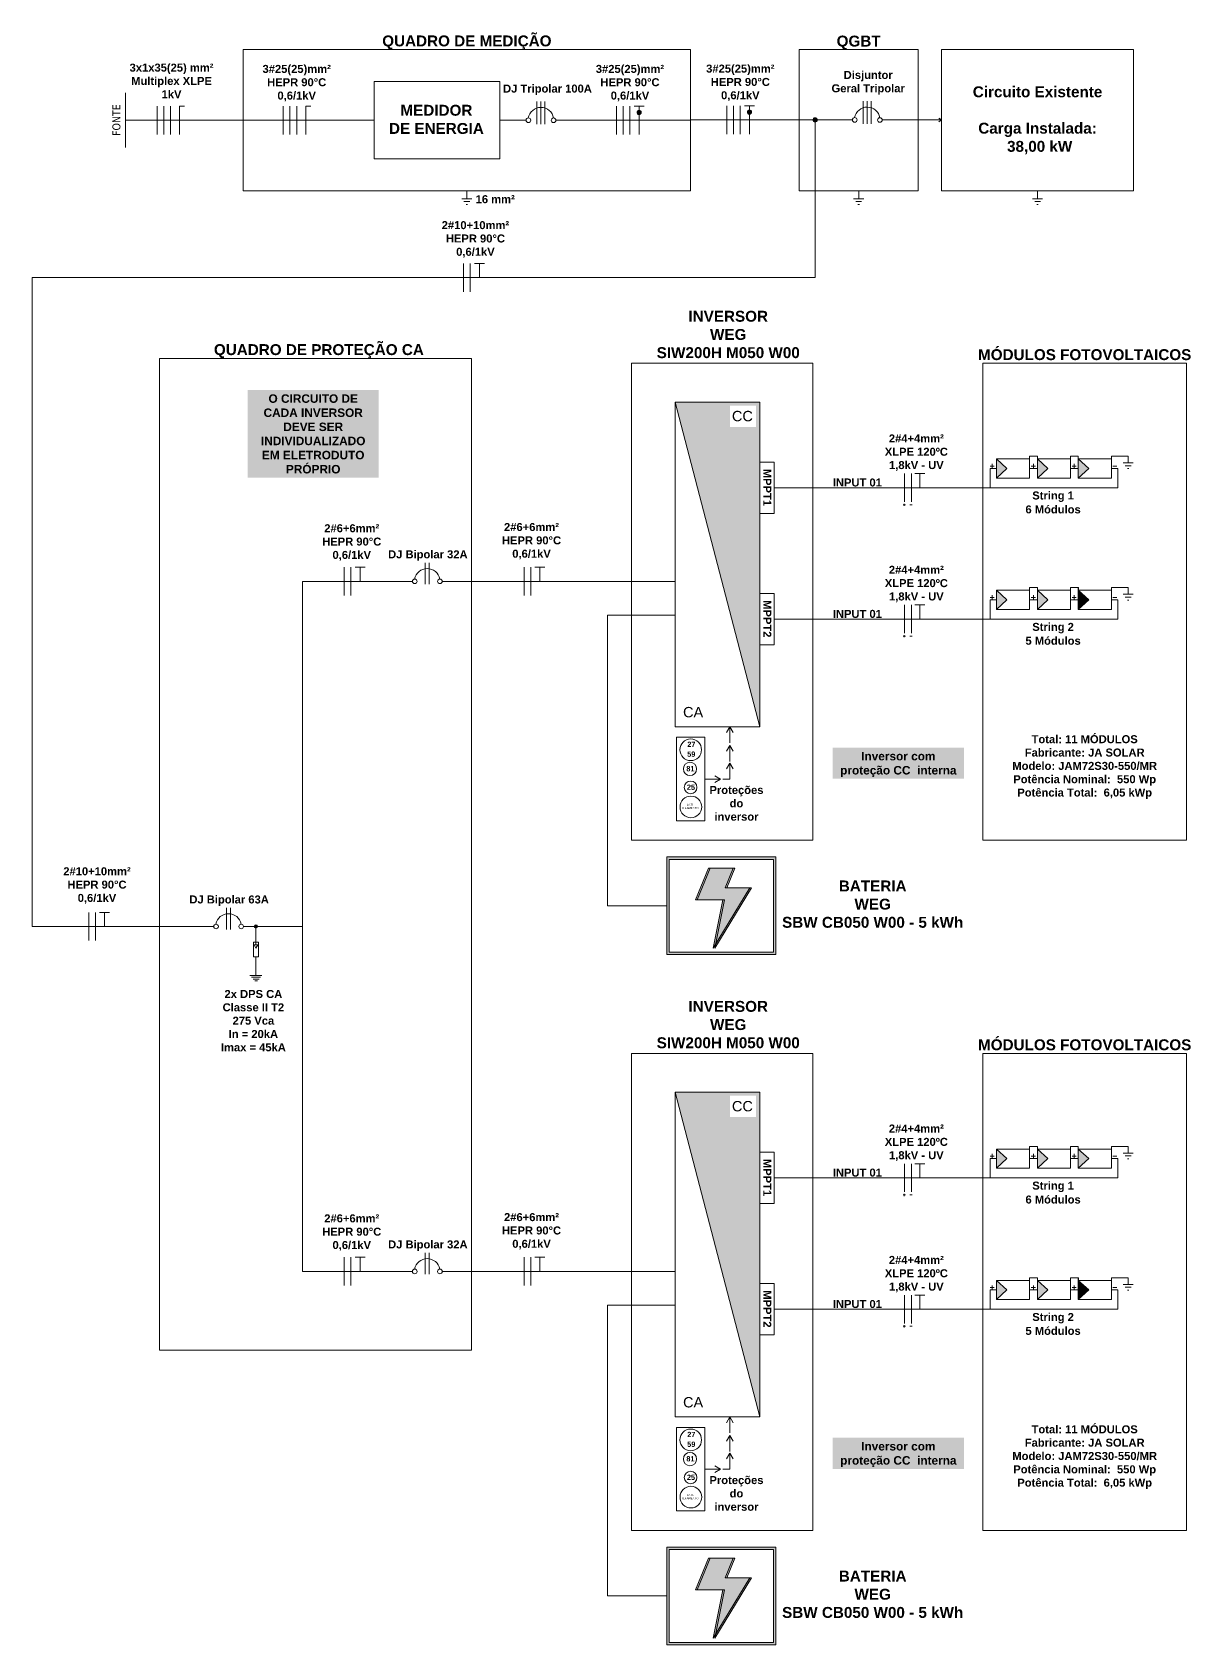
# Model space of a CAD drawing. Header units: millimetres. Extents: x 3949 to 6371, y -2050 to -943.
# Drawn here: x 6072.3 to 6140.7, y -1839.1 to -1743.9 of the extents above; entities that cross this region are included whole.
import ezdxf

# ---------------------------------------------------------------- set-up
doc = ezdxf.new("R2010")
doc.units = ezdxf.units.MM
doc.layers.add('DESENHO', color=7, linetype='Continuous', lineweight=0)
doc.styles.add('Annotative', font='arial.ttf')
doc.styles.add('PDF Arial', font='arial.ttf')
doc.styles.get("Standard").update_dxf_attribs({"font": 'arial.ttf'})

# ---------------------------------------------------------------- blocks, each defined once
blk = doc.blocks.new('bolt_grey')
at = {"layer": 'DESENHO', "true_color": 0x939598}
h = blk.add_hatch(color=252, dxfattribs=at)
h.dxf.hatch_style = 1
h.paths.add_polyline_path([(11.8, -26.5), (3.9, -66.9), (34.4, -16.4), (13.8, -16.4), (20.6, 0), (0, 0), (-10.9, -26.5)])
at = {"layer": 'DESENHO', "color": 252, "true_color": 0x939598}
for p, q in [((0, 0), (-10.9, -26.5)), ((0, 0), (20.6, 0)), ((20.6, 0), (13.8, -16.4)), ((-10.9, -26.5), (11.8, -26.5)), ((34.4, -16.4), (3.9, -66.9)), ((11.8, -26.5), (3.9, -66.9)), ((13.8, -16.4), (34.4, -16.4))]:
    blk.add_line(p, q, dxfattribs=at)
blk = doc.blocks.new('bolt')
at = {"layer": 'DESENHO'}
h = blk.add_hatch(color=256, dxfattribs=at)
h.dxf.hatch_style = 1
h.paths.add_polyline_path([(11.8, -26.5), (3.9, -66.9), (34.4, -16.4), (13.8, -16.4), (20.6, 0), (0, 0), (-10.9, -26.5)])
for p, q in [((0, 0), (-10.9, -26.5)), ((0, 0), (20.6, 0)), ((20.6, 0), (13.8, -16.4)), ((-10.9, -26.5), (11.8, -26.5)), ((34.4, -16.4), (3.9, -66.9)), ((11.8, -26.5), (3.9, -66.9)), ((13.8, -16.4), (34.4, -16.4))]:
    blk.add_line(p, q, dxfattribs=at)
blk = doc.blocks.new('battery')
at = {"layer": 'DESENHO'}
h = blk.add_hatch(color=256, dxfattribs=at)
h.dxf.hatch_style = 1
h.paths.add_polyline_path([(0, 0), (0, -81.6), (91.1, -81.6), (91.1, 0)])
h.paths.add_polyline_path([(89.1, -2), (89.1, -79.6), (2, -79.6), (2, -2)], flags=16)
for points in [[(0, 0), (91.1, 0), (91.1, -81.6), (0, -81.6)], [(2, -2), (89.1, -2), (89.1, -79.6), (2, -79.6)]]:
    blk.add_lwpolyline(points, close=True, dxfattribs=at)
for name, p in [('bolt', (34.9, -9.3)), ('bolt_grey', (36.3, -9.3))]:
    blk.add_blockref(name, p, dxfattribs=at)

msp = doc.modelspace()

# ---------------------------------------------------------------- hatches: boundary and pattern name
at = {"layer": 'DESENHO', "lineweight": 0}
h = msp.add_hatch(color=256, dxfattribs=at)
h.dxf.hatch_style = 1
h.paths.add_polyline_path([(6108.091, -1748.464, 0.414214), (6107.966, -1748.589, 0.414214), (6108.091, -1748.714)])
h.paths.add_polyline_path([(6108.216, -1748.589, 0.414214), (6108.091, -1748.464), (6108.091, -1748.714, 0.414214)])
h = msp.add_hatch(color=256, dxfattribs=at)
h.dxf.hatch_style = 1
h.paths.add_polyline_path([(6114.605, -1748.441, 0.414214), (6114.48, -1748.566, 0.414214), (6114.605, -1748.691)])
h.paths.add_polyline_path([(6114.73, -1748.566, 0.414214), (6114.605, -1748.441), (6114.605, -1748.691, 0.414214)])
h = msp.add_hatch(color=256, dxfattribs=at)
h.dxf.hatch_style = 1
h.paths.add_polyline_path([(6118.603, -1749.03, 0.414214), (6118.478, -1748.905), (6118.478, -1749.155, 0.414214)])
h.paths.add_polyline_path([(6118.478, -1748.905, 0.414214), (6118.353, -1749.03, 0.414214), (6118.478, -1749.155)])
h = msp.add_hatch(color=256, dxfattribs=at)
h.dxf.hatch_style = 1
h.paths.add_polyline_path([(6115.209, -1765.695), (6110.218, -1765.695), (6115.209, -1784.863)])
h.paths.add_polyline_path([(6113.45, -1767.153), (6114.992, -1767.153), (6114.992, -1765.892), (6113.45, -1765.892)], flags=16)
h = msp.add_hatch(color=7, dxfattribs=at)
h.dxf.hatch_style = 1
h.paths.add_polyline_path([(6131.603, -1769.043), (6131.603, -1770.17), (6132.213, -1769.607)])
h.paths.add_polyline_path([(6129.178, -1769.043), (6129.178, -1770.17), (6129.788, -1769.607)])
h.paths.add_polyline_path([(6131.603, -1776.8), (6131.603, -1777.927), (6132.213, -1777.364)])
h.paths.add_polyline_path([(6129.788, -1777.364), (6129.178, -1776.8), (6129.178, -1777.927)])
h.paths.add_polyline_path([(6134.012, -1770.17), (6134.638, -1769.607), (6134.012, -1769.043)])
h = msp.add_hatch(color=7, dxfattribs=at)
h.dxf.hatch_style = 1
h.paths.add_polyline_path([(6134.012, -1777.927), (6134.638, -1777.364), (6134.012, -1776.8)])
h = msp.add_hatch(color=5, dxfattribs=at)
h.dxf.hatch_style = 1
h.paths.add_polyline_path([(6085.569, -1796.642, 0.414214), (6085.469, -1796.542), (6085.469, -1796.742, 0.414214)])
h.paths.add_polyline_path([(6085.469, -1796.542, 0.414214), (6085.369, -1796.642, 0.414214), (6085.469, -1796.742)])
h = msp.add_hatch(color=256, dxfattribs=at)
h.dxf.hatch_style = 1
h.paths.add_polyline_path([(6115.209, -1806.437), (6110.218, -1806.437), (6115.209, -1825.605)])
h.paths.add_polyline_path([(6113.45, -1807.895), (6114.992, -1807.895), (6114.992, -1806.634), (6113.45, -1806.634)], flags=16)
h = msp.add_hatch(color=7, dxfattribs=at)
h.dxf.hatch_style = 1
h.paths.add_polyline_path([(6131.603, -1809.786), (6131.603, -1810.912), (6132.213, -1810.349)])
h.paths.add_polyline_path([(6129.178, -1809.786), (6129.178, -1810.912), (6129.788, -1810.349)])
h.paths.add_polyline_path([(6131.603, -1817.543), (6131.603, -1818.669), (6132.213, -1818.106)])
h.paths.add_polyline_path([(6129.788, -1818.106), (6129.178, -1817.543), (6129.178, -1818.669)])
h.paths.add_polyline_path([(6134.012, -1810.912), (6134.638, -1810.349), (6134.012, -1809.786)])
h = msp.add_hatch(color=7, dxfattribs=at)
h.dxf.hatch_style = 1
h.paths.add_polyline_path([(6134.012, -1818.669), (6134.638, -1818.106), (6134.012, -1817.543)])

# ---------------------------------------------------------------- linework, layer by layer
for p, q in [((6077.772, -1750.66), (6077.772, -1747.435)), ((6079.628, -1749.882), (6079.628, -1748.213)), ((6080.023, -1749.882), (6080.023, -1748.213)), ((6080.418, -1749.882), (6080.418, -1748.213)), ((6080.962, -1749.882), (6080.962, -1748.213)), ((6080.962, -1748.213), (6081.258, -1748.213)), ((6087.083, -1749.882), (6087.083, -1748.213)), ((6087.478, -1749.882), (6087.478, -1748.213)), ((6087.873, -1749.882), (6087.873, -1748.213)), ((6088.417, -1749.882), (6088.417, -1748.213)), ((6088.417, -1748.213), (6088.713, -1748.213)), ((6102.054, -1749.278), (6102.054, -1747.94)), ((6102.291, -1749.278), (6102.291, -1747.94)), ((6102.528, -1749.279), (6102.528, -1747.94)), ((6106.757, -1749.887), (6106.757, -1748.218)), ((6107.152, -1749.887), (6107.152, -1748.218)), ((6107.547, -1749.887), (6107.547, -1748.218)), ((6107.794, -1748.218), (6108.091, -1748.218)), ((6108.091, -1749.887), (6108.091, -1748.218)), ((6108.091, -1748.218), (6108.387, -1748.218)), ((6113.271, -1749.865), (6113.271, -1748.196)), ((6113.666, -1749.865), (6113.666, -1748.196)), ((6114.062, -1749.865), (6114.062, -1748.196)), ((6114.308, -1748.196), (6114.605, -1748.196)), ((6114.605, -1749.865), (6114.605, -1748.196)), ((6114.605, -1748.196), (6114.902, -1748.196)), ((6121.318, -1749.261), (6121.318, -1747.923)), ((6121.555, -1749.261), (6121.555, -1747.923)), ((6121.792, -1749.261), (6121.792, -1747.923)), ((6125.949, -1749.03), (6125.782, -1748.928)), ((6125.782, -1749.138), (6125.949, -1749.03)), ((6097.73, -1759.176), (6097.73, -1757.507)), ((6098.125, -1759.176), (6098.125, -1757.507)), ((6098.372, -1757.507), (6098.669, -1757.507)), ((6098.669, -1758.342), (6098.669, -1757.507)), ((6098.669, -1757.507), (6098.965, -1757.507)), ((6123.765, -1771.578), (6123.765, -1769.909)), ((6124.16, -1771.578), (6124.16, -1769.909)), ((6124.952, -1769.909), (6124.359, -1769.909)), ((6124.655, -1770.744), (6124.655, -1769.909)), ((6123.678, -1771.753), (6123.806, -1771.753)), ((6123.742, -1771.689), (6123.742, -1771.817)), ((6124.073, -1771.753), (6124.201, -1771.753)), ((6095.468, -1776.44), (6095.468, -1775.173)), ((6095.696, -1776.44), (6095.696, -1775.173)), ((6090.681, -1777.106), (6090.681, -1775.437)), ((6091.077, -1777.106), (6091.077, -1775.437)), ((6091.324, -1775.437), (6091.62, -1775.437)), ((6091.62, -1776.271), (6091.62, -1775.437)), ((6091.62, -1775.437), (6091.917, -1775.437)), ((6101.295, -1777.106), (6101.295, -1775.437)), ((6101.69, -1777.106), (6101.69, -1775.437)), ((6101.937, -1775.437), (6102.234, -1775.437)), ((6102.234, -1776.271), (6102.234, -1775.437)), ((6102.234, -1775.437), (6102.53, -1775.437)), ((6123.765, -1779.335), (6123.765, -1777.666)), ((6124.16, -1779.335), (6124.16, -1777.666)), ((6124.952, -1777.666), (6124.359, -1777.666)), ((6124.655, -1778.501), (6124.655, -1777.666)), ((6123.678, -1779.51), (6123.806, -1779.51)), ((6123.742, -1779.446), (6123.742, -1779.574)), ((6124.073, -1779.51), (6124.201, -1779.51)), ((6113.439, -1784.863), (6113.245, -1785.199)), ((6113.439, -1785.802), (6113.439, -1784.863)), ((6113.439, -1784.863), (6113.633, -1785.199)), ((6113.439, -1785.963), (6113.245, -1786.299)), ((6113.439, -1786.902), (6113.439, -1785.963)), ((6113.439, -1785.963), (6113.633, -1786.299)), ((6112.903, -1787.944), (6112.567, -1787.75)), ((6113.439, -1787.005), (6113.245, -1787.341)), ((6113.439, -1787.944), (6113.439, -1787.005)), ((6113.439, -1787.005), (6113.633, -1787.341)), ((6111.963, -1787.944), (6112.903, -1787.944)), ((6112.903, -1787.944), (6112.567, -1788.138)), ((6113.439, -1787.944), (6113.029, -1787.944)), ((6075.596, -1797.482), (6075.596, -1795.813)), ((6075.991, -1797.482), (6075.991, -1795.813)), ((6076.238, -1795.813), (6076.535, -1795.813)), ((6076.535, -1796.648), (6076.535, -1795.813)), ((6076.535, -1795.813), (6076.831, -1795.813)), ((6083.736, -1796.816), (6083.736, -1795.549)), ((6083.965, -1796.816), (6083.965, -1795.549)), ((6123.765, -1812.32), (6123.765, -1810.651)), ((6124.16, -1812.32), (6124.16, -1810.651)), ((6124.952, -1810.651), (6124.359, -1810.651)), ((6124.655, -1811.486), (6124.655, -1810.651)), ((6123.678, -1812.495), (6123.806, -1812.495)), ((6123.742, -1812.431), (6123.742, -1812.559)), ((6124.073, -1812.495), (6124.201, -1812.495)), ((6090.681, -1817.848), (6090.681, -1816.179)), ((6091.077, -1817.848), (6091.077, -1816.179)), ((6091.324, -1816.179), (6091.62, -1816.179)), ((6091.62, -1817.014), (6091.62, -1816.179)), ((6091.62, -1816.179), (6091.917, -1816.179)), ((6095.468, -1817.182), (6095.468, -1815.915)), ((6095.696, -1817.182), (6095.696, -1815.915)), ((6101.295, -1817.848), (6101.295, -1816.179)), ((6101.69, -1817.848), (6101.69, -1816.179)), ((6101.937, -1816.179), (6102.234, -1816.179)), ((6102.234, -1817.014), (6102.234, -1816.179)), ((6102.234, -1816.179), (6102.53, -1816.179)), ((6123.765, -1820.077), (6123.765, -1818.408)), ((6124.16, -1820.077), (6124.16, -1818.408)), ((6124.952, -1818.408), (6124.359, -1818.408)), ((6124.655, -1819.243), (6124.655, -1818.408)), ((6123.678, -1820.252), (6123.806, -1820.252)), ((6123.742, -1820.188), (6123.742, -1820.316)), ((6124.073, -1820.252), (6124.201, -1820.252)), ((6113.439, -1825.605), (6113.245, -1825.941)), ((6113.439, -1826.545), (6113.439, -1825.605)), ((6113.439, -1825.605), (6113.633, -1825.941)), ((6113.439, -1826.705), (6113.245, -1827.041)), ((6113.439, -1827.645), (6113.439, -1826.705)), ((6113.439, -1826.705), (6113.633, -1827.041)), ((6113.439, -1827.747), (6113.245, -1828.083)), ((6113.439, -1828.686), (6113.439, -1827.747)), ((6113.439, -1827.747), (6113.633, -1828.083)), ((6111.963, -1828.686), (6112.903, -1828.686)), ((6112.903, -1828.686), (6112.567, -1828.492)), ((6112.903, -1828.686), (6112.567, -1828.88)), ((6113.439, -1828.686), (6113.029, -1828.686))]:
    msp.add_line(p, q, dxfattribs=at)
at = {"layer": 'DESENHO', "color": 5, "lineweight": 0}
for p, q in [((6077.772, -1749.048), (6092.45, -1749.048)), ((6101.416, -1749.048), (6099.875, -1749.048)), ((6111.128, -1749.053), (6103.176, -1749.053)), ((6111.128, -1749.03), (6120.68, -1749.03)), ((6118.478, -1749.03), (6118.478, -1758.342)), ((6122.44, -1749.03), (6125.949, -1749.03)), ((6072.263, -1796.648), (6072.263, -1758.342)), ((6072.263, -1758.342), (6118.478, -1758.342)), ((6129.178, -1769.607), (6128.817, -1769.607)), ((6128.817, -1769.607), (6128.817, -1770.749)), ((6136.344, -1769.607), (6135.983, -1769.607)), ((6136.344, -1769.607), (6136.344, -1770.749)), ((6116.063, -1770.744), (6136.344, -1770.749)), ((6088.227, -1776.271), (6094.706, -1776.271)), ((6088.227, -1817.014), (6088.227, -1776.271)), ((6096.466, -1776.271), (6107.647, -1776.271)), ((6107.647, -1776.271), (6110.218, -1776.271)), ((6110.218, -1778.259), (6106.232, -1778.259)), ((6106.232, -1778.259), (6106.232, -1795.426)), ((6129.178, -1777.364), (6128.817, -1777.364)), ((6128.817, -1777.364), (6128.817, -1778.506)), ((6136.344, -1777.364), (6135.983, -1777.364)), ((6136.344, -1777.364), (6136.344, -1778.506)), ((6116.063, -1778.501), (6136.344, -1778.501)), ((6109.722, -1795.426), (6106.232, -1795.426)), ((6072.263, -1796.648), (6082.975, -1796.648)), ((6088.227, -1796.642), (6084.735, -1796.642)), ((6085.469, -1797.574), (6085.469, -1796.642)), ((6129.178, -1810.349), (6128.817, -1810.349)), ((6128.817, -1810.349), (6128.817, -1811.491)), ((6136.344, -1810.349), (6135.983, -1810.349)), ((6136.344, -1810.349), (6136.344, -1811.491)), ((6116.063, -1811.486), (6136.344, -1811.491)), ((6088.227, -1817.014), (6094.706, -1817.014)), ((6096.466, -1817.014), (6107.647, -1817.014)), ((6107.647, -1817.014), (6110.218, -1817.014)), ((6129.178, -1818.106), (6128.817, -1818.106)), ((6128.817, -1818.106), (6128.817, -1819.248)), ((6136.344, -1818.106), (6135.983, -1818.106)), ((6136.344, -1818.106), (6136.344, -1819.248)), ((6110.218, -1819.001), (6106.232, -1819.001)), ((6106.232, -1819.001), (6106.232, -1836.168)), ((6116.063, -1819.243), (6136.344, -1819.243)), ((6109.722, -1836.168), (6106.232, -1836.168))]:
    msp.add_line(p, q, dxfattribs=at)
at = {"layer": 'DESENHO', "color": 3, "lineweight": 0}
for p, q in [((6097.921, -1753.686), (6097.921, -1753.221)), ((6121.051, -1753.686), (6121.051, -1753.224)), ((6131.611, -1753.686), (6131.611, -1753.224)), ((6097.879, -1754.026), (6097.963, -1754.026)), ((6121.009, -1754.025), (6121.094, -1754.025)), ((6131.569, -1754.025), (6131.654, -1754.025)), ((6136.918, -1769.618), (6137.003, -1769.618)), ((6136.918, -1777.375), (6137.003, -1777.375)), ((6136.918, -1810.36), (6137.003, -1810.36)), ((6136.918, -1818.117), (6137.003, -1818.117))]:
    msp.add_line(p, q, dxfattribs=at)
at = {"layer": 'DESENHO', "color": 18, "lineweight": 0, "true_color": 0x000000}
for p, q in [((6085.357, -1797.738), (6085.469, -1797.926)), ((6085.357, -1797.738), (6085.58, -1797.738)), ((6085.469, -1797.574), (6085.469, -1797.738)), ((6085.469, -1797.926), (6085.58, -1797.738))]:
    msp.add_line(p, q, dxfattribs=at)
at = {"layer": 'DESENHO', "lineweight": 0}
for points in [[(6111.128, -1753.224), (6084.714, -1753.218), (6084.714, -1744.877), (6111.128, -1744.882)], [(6117.542, -1744.882), (6124.56, -1744.882), (6124.56, -1753.224), (6117.542, -1753.224)], [(6137.274, -1744.882), (6125.949, -1744.882), (6125.949, -1753.224), (6137.274, -1753.224)], [(6099.875, -1746.76), (6092.45, -1746.76), (6092.45, -1751.335), (6099.875, -1751.335)], [(6128.383, -1763.398), (6140.404, -1763.398), (6140.404, -1791.559), (6128.383, -1791.559)], [(6115.209, -1765.695), (6110.218, -1765.695), (6110.218, -1784.863), (6115.209, -1784.863)], [(6115.209, -1769.232), (6116.063, -1769.232), (6116.063, -1772.256), (6115.209, -1772.256)], [(6131.134, -1770.17), (6129.178, -1770.17), (6129.178, -1769.043), (6131.134, -1769.043)], [(6133.558, -1770.17), (6131.603, -1770.17), (6131.603, -1769.043), (6133.558, -1769.043)], [(6135.983, -1770.17), (6134.012, -1770.17), (6134.012, -1769.043), (6135.983, -1769.043)], [(6115.209, -1776.989), (6116.063, -1776.989), (6116.063, -1780.013), (6115.209, -1780.013)], [(6131.134, -1777.927), (6129.178, -1777.927), (6129.178, -1776.8), (6131.134, -1776.8)], [(6133.558, -1777.927), (6131.603, -1777.927), (6131.603, -1776.8), (6133.558, -1776.8)], [(6135.983, -1777.927), (6134.012, -1777.927), (6134.012, -1776.8), (6135.983, -1776.8)], [(6111.963, -1785.477), (6110.295, -1785.477), (6110.295, -1790.405), (6111.963, -1790.405)], [(6085.617, -1797.574), (6085.617, -1798.444), (6085.32, -1798.444), (6085.32, -1797.574)], [(6128.383, -1804.14), (6140.404, -1804.14), (6140.404, -1832.301), (6128.383, -1832.301)], [(6115.209, -1806.437), (6110.218, -1806.437), (6110.218, -1825.605), (6115.209, -1825.605)], [(6115.209, -1809.974), (6116.063, -1809.974), (6116.063, -1812.998), (6115.209, -1812.998)], [(6131.134, -1810.912), (6129.178, -1810.912), (6129.178, -1809.786), (6131.134, -1809.786)], [(6133.558, -1810.912), (6131.603, -1810.912), (6131.603, -1809.786), (6133.558, -1809.786)], [(6135.983, -1810.912), (6134.012, -1810.912), (6134.012, -1809.786), (6135.983, -1809.786)], [(6115.209, -1817.731), (6116.063, -1817.731), (6116.063, -1820.755), (6115.209, -1820.755)], [(6131.134, -1818.669), (6129.178, -1818.669), (6129.178, -1817.543), (6131.134, -1817.543)], [(6133.558, -1818.669), (6131.603, -1818.669), (6131.603, -1817.543), (6133.558, -1817.543)], [(6135.983, -1818.669), (6134.012, -1818.669), (6134.012, -1817.543), (6135.983, -1817.543)], [(6111.963, -1826.219), (6110.295, -1826.219), (6110.295, -1831.147), (6111.963, -1831.147)]]:
    msp.add_lwpolyline(points, close=True, dxfattribs=at)
at = {"layer": 'DESENHO', "color": 3, "lineweight": 0}
for points in [[(6097.624, -1753.686), (6097.921, -1753.686), (6098.218, -1753.686)], [(6097.751, -1753.856), (6097.921, -1753.856), (6098.091, -1753.856)], [(6120.754, -1753.686), (6121.051, -1753.686), (6121.348, -1753.686)], [(6120.881, -1753.855), (6121.051, -1753.855), (6121.221, -1753.855)], [(6131.314, -1753.686), (6131.611, -1753.686), (6131.908, -1753.686)], [(6131.441, -1753.855), (6131.611, -1753.855), (6131.781, -1753.855)], [(6131.603, -1769.043), (6131.603, -1768.887), (6131.134, -1768.887), (6131.134, -1769.043)], [(6131.603, -1769.043), (6131.603, -1768.887), (6131.134, -1768.887), (6131.134, -1769.043)], [(6134.012, -1769.043), (6134.012, -1768.887), (6133.558, -1768.887), (6133.558, -1769.043)], [(6135.983, -1768.887), (6135.983, -1768.887), (6136.961, -1768.887), (6136.961, -1769.278)], [(6135.983, -1768.887), (6135.983, -1768.887), (6135.983, -1768.887), (6135.983, -1769.043)], [(6136.664, -1769.278), (6136.961, -1769.278), (6137.258, -1769.278)], [(6136.791, -1769.448), (6136.961, -1769.448), (6137.131, -1769.448)], [(6131.603, -1776.8), (6131.603, -1776.644), (6131.134, -1776.644), (6131.134, -1776.8)], [(6131.603, -1776.8), (6131.603, -1776.644), (6131.134, -1776.644), (6131.134, -1776.8)], [(6134.028, -1776.8), (6134.028, -1776.644), (6133.558, -1776.644), (6133.558, -1776.8)], [(6134.012, -1776.8), (6134.012, -1776.644), (6133.558, -1776.644), (6133.558, -1776.8)], [(6135.983, -1776.644), (6135.983, -1776.644), (6136.961, -1776.644), (6136.961, -1777.035)], [(6135.983, -1776.644), (6135.983, -1776.644), (6135.983, -1776.644), (6135.983, -1776.8)], [(6136.664, -1777.035), (6136.961, -1777.035), (6137.258, -1777.035)], [(6136.791, -1777.205), (6136.961, -1777.205), (6137.131, -1777.205)], [(6085.469, -1798.444), (6085.469, -1799.547)], [(6085.112, -1799.547), (6085.825, -1799.547)], [(6085.73, -1799.642), (6085.469, -1799.642), (6085.207, -1799.642)], [(6085.659, -1799.761), (6085.469, -1799.761), (6085.302, -1799.761)], [(6085.564, -1799.856), (6085.469, -1799.856), (6085.398, -1799.856)], [(6131.603, -1809.786), (6131.603, -1809.629), (6131.134, -1809.629), (6131.134, -1809.786)], [(6131.603, -1809.786), (6131.603, -1809.629), (6131.134, -1809.629), (6131.134, -1809.786)], [(6134.012, -1809.786), (6134.012, -1809.629), (6133.558, -1809.629), (6133.558, -1809.786)], [(6135.983, -1809.629), (6135.983, -1809.629), (6136.961, -1809.629), (6136.961, -1810.02)], [(6135.983, -1809.629), (6135.983, -1809.629), (6135.983, -1809.629), (6135.983, -1809.786)], [(6136.664, -1810.02), (6136.961, -1810.02), (6137.258, -1810.02)], [(6136.791, -1810.19), (6136.961, -1810.19), (6137.131, -1810.19)], [(6131.603, -1817.543), (6131.603, -1817.386), (6131.134, -1817.386), (6131.134, -1817.543)], [(6131.603, -1817.543), (6131.603, -1817.386), (6131.134, -1817.386), (6131.134, -1817.543)], [(6134.028, -1817.543), (6134.028, -1817.386), (6133.558, -1817.386), (6133.558, -1817.543)], [(6134.012, -1817.543), (6134.012, -1817.386), (6133.558, -1817.386), (6133.558, -1817.543)], [(6135.983, -1817.386), (6135.983, -1817.386), (6136.961, -1817.386), (6136.961, -1817.777)], [(6135.983, -1817.386), (6135.983, -1817.386), (6135.983, -1817.386), (6135.983, -1817.543)], [(6136.664, -1817.777), (6136.961, -1817.777), (6137.258, -1817.777)], [(6136.791, -1817.947), (6136.961, -1817.947), (6137.131, -1817.947)]]:
    msp.add_lwpolyline(points, dxfattribs=at)
at = {"layer": 'DESENHO'}
for points in [[(6079.777, -1763.107), (6098.188, -1763.107), (6098.188, -1821.652), (6079.777, -1821.652)], [(6107.647, -1763.398), (6118.335, -1763.398), (6118.335, -1791.559), (6107.647, -1791.559)], [(6107.647, -1804.14), (6118.335, -1804.14), (6118.335, -1832.301), (6107.647, -1832.301)]]:
    msp.add_lwpolyline(points, close=True, dxfattribs=at)
at = {"layer": 'DESENHO', "lineweight": 0}
for points in [[(6115.209, -1784.863), (6110.218, -1765.695), (6110.218, -1784.863)], [(6128.819, -1769.466), (6129.059, -1769.466)], [(6128.939, -1769.334), (6128.939, -1769.597)], [(6131.243, -1769.466), (6131.484, -1769.466)], [(6131.364, -1769.334), (6131.364, -1769.597)], [(6133.652, -1769.466), (6133.893, -1769.466)], [(6133.773, -1769.334), (6133.773, -1769.597)], [(6136.056, -1769.466), (6136.296, -1769.466)], [(6128.819, -1777.223), (6129.059, -1777.223)], [(6128.939, -1777.091), (6128.939, -1777.354)], [(6131.243, -1777.223), (6131.484, -1777.223)], [(6131.364, -1777.091), (6131.364, -1777.354)], [(6133.652, -1777.223), (6133.893, -1777.223)], [(6133.773, -1777.091), (6133.773, -1777.354)], [(6136.056, -1777.223), (6136.296, -1777.223)], [(6133.558, -1777.364), (6134.012, -1777.364)], [(6115.209, -1825.605), (6110.218, -1806.437), (6110.218, -1825.605)], [(6128.819, -1810.208), (6129.059, -1810.208)], [(6128.939, -1810.077), (6128.939, -1810.339)], [(6131.243, -1810.208), (6131.484, -1810.208)], [(6131.364, -1810.077), (6131.364, -1810.339)], [(6133.652, -1810.208), (6133.893, -1810.208)], [(6133.773, -1810.077), (6133.773, -1810.339)], [(6136.056, -1810.208), (6136.296, -1810.208)], [(6128.819, -1817.965), (6129.059, -1817.965)], [(6128.939, -1817.834), (6128.939, -1818.096)], [(6131.243, -1817.965), (6131.484, -1817.965)], [(6131.364, -1817.834), (6131.364, -1818.096)], [(6133.558, -1818.106), (6134.012, -1818.106)], [(6133.652, -1817.965), (6133.893, -1817.965)], [(6133.773, -1817.834), (6133.773, -1818.096)], [(6136.056, -1817.965), (6136.296, -1817.965)]]:
    msp.add_lwpolyline(points, dxfattribs=at)
at = {"layer": 'DESENHO', "color": 18, "lineweight": 0, "true_color": 0x000000}
for points in [[(6129.178, -1770.17), (6129.788, -1769.607), (6129.178, -1769.043)], [(6131.603, -1770.17), (6132.213, -1769.607), (6131.603, -1769.043)], [(6134.012, -1770.17), (6134.638, -1769.607), (6134.012, -1769.043)], [(6129.178, -1777.927), (6129.788, -1777.364), (6129.178, -1776.8)], [(6131.603, -1777.927), (6132.213, -1777.364), (6131.603, -1776.8)], [(6134.012, -1777.927), (6134.638, -1777.364), (6134.012, -1776.8)], [(6129.178, -1810.912), (6129.788, -1810.349), (6129.178, -1809.786)], [(6131.603, -1810.912), (6132.213, -1810.349), (6131.603, -1809.786)], [(6134.012, -1810.912), (6134.638, -1810.349), (6134.012, -1809.786)], [(6129.178, -1818.669), (6129.788, -1818.106), (6129.178, -1817.543)], [(6131.603, -1818.669), (6132.213, -1818.106), (6131.603, -1817.543)], [(6134.012, -1818.669), (6134.638, -1818.106), (6134.012, -1817.543)]]:
    msp.add_lwpolyline(points, dxfattribs=at)
at = {"layer": 'DESENHO', "color": 5, "lineweight": 0}
for points in [[(6131.134, -1769.607), (6131.603, -1769.607)], [(6133.558, -1769.607), (6134.012, -1769.607)], [(6131.134, -1777.364), (6131.603, -1777.364)], [(6131.134, -1810.349), (6131.603, -1810.349)], [(6133.558, -1810.349), (6134.012, -1810.349)], [(6131.134, -1818.106), (6131.603, -1818.106)]]:
    msp.add_lwpolyline(points, dxfattribs=at)
at = {"layer": 'DESENHO', "lineweight": 0}
for centre, radius in [((6108.091, -1748.589), 0.125), ((6114.605, -1748.566), 0.125), ((6101.553, -1749.048), 0.137), ((6103.039, -1749.053), 0.137), ((6118.478, -1749.03), 0.125), ((6120.817, -1749.03), 0.137), ((6122.303, -1749.035), 0.137), ((6094.843, -1776.271), 0.137), ((6096.329, -1776.271), 0.137), ((6111.134, -1786.214), 0.641), ((6111.093, -1787.346), 0.392), ((6111.129, -1788.435), 0.372), ((6111.148, -1789.591), 0.639), ((6083.112, -1796.648), 0.137), ((6084.598, -1796.648), 0.137), ((6094.843, -1817.014), 0.137), ((6096.329, -1817.014), 0.137), ((6111.134, -1826.956), 0.641), ((6111.093, -1828.088), 0.392), ((6111.129, -1829.177), 0.372), ((6111.148, -1830.333), 0.639)]:
    msp.add_circle(centre, radius, dxfattribs=at)
at = {"layer": 'DESENHO', "color": 5, "lineweight": 0}
msp.add_circle((6085.469, -1796.642), 0.1, dxfattribs=at)
at = {"layer": 'DESENHO', "lineweight": 0}
for centre, start in [((6102.291, -1749.055), 10.54292), ((6121.555, -1749.038), 10.54292), ((6095.581, -1776.279), 10.93582), ((6083.849, -1796.655), 10.93582), ((6095.581, -1817.021), 10.93582)]:
    msp.add_arc(centre, 0.763, start, 169.09877, dxfattribs=at)

# ---------------------------------------------------------------- block references
at = {"layer": 'DESENHO', "xscale": 0.07066925279020082, "yscale": 0.07066925279020082, "zscale": 0.07066925279020082}
for p in [(6109.722, -1792.542), (6109.722, -1833.284)]:
    msp.add_blockref('battery', p, dxfattribs=at)

# ---------------------------------------------------------------- texts
at = {"layer": 'DESENHO', "lineweight": 0, "attachment_point": 9, "style": 'PDF Arial'}
for s, width, gutter_width, heights, insert, char_height in [('\\pxqc;{\\fArial|b1|i0|c0|p34;QUADRO DE MEDIÇÃO}', 26.41348, 18.41, [2.491], (6111.128, -1744.882), 0.64396), ('\\pxqc;{\\fArial|b1|i0|c0|p34;QGBT}', 7.00024, 25.896, [0.713], (6124.549, -1744.882), 0.64396), ('\\pxqc;{\\fArial|b1|i0|c0|p34;3#25(25)mm²\\PHEPR 90°C\\P0,6/1kV}', 5.84228, 12.5, [2.858], (6090.796, -1747.935), 0.47231), ('\\pxqc;{\\fArial|b1|i0|c0|p34;3#25(25)mm²\\PHEPR 90°C\\P0,6/1kV}', 5.84228, 12.5, [2.858], (6110.471, -1747.935), 0.47231), ('\\pxqc;{\\fArial|b1|i0|c0|p34;3#25(25)mm²\\PHEPR 90°C\\P0,6/1kV}', 5.84228, 12.5, [2.858], (6116.985, -1747.917), 0.47231), ('\\pxqc;{\\fArial|b1|i0|c0|p34;2#10+10mm²\\PHEPR 90°C\\P0,6/1kV}', 5.84228, 12.5, [2.858], (6101.347, -1757.159), 0.47231), ('\\pxqc;{\\fArial|b1|i0|c0|p34;QUADRO DE PROTEÇÃO CA}', 14.11971, 0, [3.8], (6096.244, -1763.107), 0.64396), ('\\pxqc;{\\fArial|b1|i0|c0|p34;MÓDULOS FOTOVOLTAICOS}', 12.02187, 3.948, [7.509], (6140.404, -1763.218), 0.64396), ('\\pxqc;{\\fArial|b1|i0|c0|p34;2#4+4mm²\\PXLPE 120ºC\\P1,8kV - UV}', 6.73784, 12.5, [3.186], (6127.825, -1769.75), 0.47231), ('\\pxqc;{\\fArial|b1|i0|c0|p34;2#6+6mm²\\PHEPR 90°C\\P0,6/1kV}', 5.84228, 12.5, [2.858], (6094.046, -1775.053), 0.47231), ('\\pxqc;{\\fArial|b1|i0|c0|p34;2#6+6mm²\\PHEPR 90°C\\P0,6/1kV}', 5.84228, 12.5, [2.858], (6104.659, -1774.981), 0.47231), ('\\pxqc;{\\fArial|b1|i0|c0|p34;2#4+4mm²\\PXLPE 120ºC\\P1,8kV - UV}', 6.73784, 12.5, [3.186], (6127.825, -1777.506), 0.47231), ('\\pxqc;{\\fArial|b1|i0|c0|p34;Proteções \\Pdo inversor}', 1.56579, 12.5, [0], (6114.619, -1790.406), 0.47231), ('\\pxqc;{\\fArial|b1|i0|c0|p34;2#10+10mm²\\PHEPR 90°C\\P0,6/1kV}', 5.84228, 12.5, [7.955], (6079.006, -1795.304), 0.47231), ('\\pxqc;{\\fArial|b1|i0|c0|p34;MÓDULOS FOTOVOLTAICOS}', 12.02187, 3.948, [7.509], (6140.404, -1803.961), 0.64396), ('\\pxqc;{\\fArial|b1|i0|c0|p34;2#4+4mm²\\PXLPE 120ºC\\P1,8kV - UV}', 6.73784, 12.5, [3.186], (6127.825, -1810.492), 0.47231), ('\\pxqc;{\\fArial|b1|i0|c0|p34;2#6+6mm²\\PHEPR 90°C\\P0,6/1kV}', 5.84228, 12.5, [2.858], (6094.046, -1815.795), 0.47231), ('\\pxqc;{\\fArial|b1|i0|c0|p34;2#6+6mm²\\PHEPR 90°C\\P0,6/1kV}', 5.84228, 12.5, [2.858], (6104.659, -1815.723), 0.47231), ('\\pxqc;{\\fArial|b1|i0|c0|p34;2#4+4mm²\\PXLPE 120ºC\\P1,8kV - UV}', 6.73784, 12.5, [3.186], (6127.825, -1818.249), 0.47231), ('\\pxqc;{\\fArial|b1|i0|c0|p34;Proteções \\Pdo inversor}', 1.56579, 12.5, [0], (6114.619, -1831.148), 0.47231)]:
    msp.add_mtext_dynamic_manual_height_columns(s, width=width, gutter_width=gutter_width, heights=heights, dxfattribs=dict(at, insert=insert, char_height=char_height))
at = {"layer": 'DESENHO', "lineweight": 0}
for s, insert, char_height, width, attachment_point, style in [('\\pxqc;{\\fArial|b1|i0|c0|p34;3x1x35(25) mm²\\PMultiplex XLPE \\P1kV }', (6076.257, -1745.706), 0.4723, 8.45795, 1, 'PDF Arial'), ('\\pxqc;{\\fArial|b1|i0|c0|p34;Disjuntor \\PGeral Tripolar}', (6124.629, -1747.541), 0.47231, 6.03391, 9, 'PDF Arial'), ('\\pxqc;{\\fArial|b1|i0|c0|p34;DJ Tripolar 100A}', (6105.375, -1747.558), 0.47231, 5.3936, 9, 'PDF Arial'), ('\\pxqc;{\\fArial|b1|i0|c0|p34;Circuito Existente\\P\\P\\pq*;Carga Instalada:\\P\\pqc; 38,00 kW }', (6131.611, -1749.053), 0.64396, 11.3255, 5, 'PDF Arial'), ('\\pxqc;{\\fArial|b1|i0|c0|p34;MEDIDOR DE ENERGIA}', (6098.987, -1749.865), 0.64396, 5.72787, 9, 'PDF Arial'), ('\\pxqc;{\\fArial|b1|i0|c0|p34;INVERSOR\\PWEG\\PSIW200H M050 W00}', (6108.104, -1763.1), 0.64396, 10.49124, 7, 'PDF Arial'), ('\\pxqc;{\\fArial|b1|i0|c0|p34;INPUT 01}', (6123.562, -1770.678), 0.47231, 5.17942, 9, 'PDF Arial'), ('\\pxqc;{\\fArial|b1|i0|c0|p34;String 1}', (6135.022, -1771.584), 0.47231, 4.98963, 9, 'PDF Arial'), ('\\pxqc;{\\fArial|b1|i0|c0|p34;6 Módulos}', (6135.022, -1772.267), 0.47231, 4.98963, 9, 'PDF Arial'), ('\\pxqc;{\\fArial|b1|i0|c0|p34;DJ Bipolar 32A}', (6097.928, -1775.054), 0.47231, 4.62261, 9, 'PDF Arial'), ('\\pxqc;{\\fArial|b1|i0|c0|p34;INPUT 01}', (6123.562, -1778.435), 0.47231, 5.17942, 9, 'PDF Arial'), ('\\pxqc;{\\fArial|b1|i0|c0|p34;String 2}', (6135.022, -1779.341), 0.47231, 4.98963, 9, 'PDF Arial'), ('\\pxqc;{\\fArial|b1|i0|c0|p34;5 Módulos}', (6135.022, -1780.021), 0.47231, 4.98963, 9, 'PDF Arial'), ('\\pxqc,t12;{\\fArial|b1|i0|c0|p34;Total: 11 MÓDULOS \\P\\ptz;Fabricante: JA SOLAR\\PModelo: JAM72S30-550/MR\\PPotência Nominal:  550 Wp\\PPotência Total:  6,05 kWp}', (6140.404, -1789.118), 0.47231, 12.02187, 9, 'Annotative'), ('\\pxqc;{\\fArial|b1|i0|c0|p34;BATERIA\\PWEG\\PSBW CB050 W00 - 5 kWh}', (6116.233, -1796.732), 0.64396, 11.28946, 7, 'PDF Arial'), ('\\pxqc;{\\fArial|b1|i0|c0|p34;DJ Bipolar 63A}', (6086.196, -1795.43), 0.47231, 4.62261, 9, 'PDF Arial'), ('\\pxqc;{\\fArial|b1|i0|c0|p34;2x DPS CA\\PClasse II T2\\P275 Vca\\PIn = 20kA\\PImax = 45kA}', (6087.813, -1804.024), 0.47231, 4.98963, 9, 'PDF Arial'), ('\\pxqc;{\\fArial|b1|i0|c0|p34;INVERSOR\\PWEG\\PSIW200H M050 W00}', (6108.104, -1803.842), 0.64396, 10.49124, 7, 'PDF Arial'), ('\\pxqc;{\\fArial|b1|i0|c0|p34;INPUT 01}', (6123.562, -1811.42), 0.47231, 5.17942, 9, 'PDF Arial'), ('\\pxqc;{\\fArial|b1|i0|c0|p34;6 Módulos}', (6135.022, -1813.01), 0.47231, 4.98963, 9, 'PDF Arial'), ('\\pxqc;{\\fArial|b1|i0|c0|p34;String 1}', (6135.022, -1812.326), 0.47231, 4.98963, 9, 'PDF Arial'), ('\\pxqc;{\\fArial|b1|i0|c0|p34;DJ Bipolar 32A}', (6097.928, -1815.796), 0.47231, 4.62261, 9, 'PDF Arial'), ('\\pxqc;{\\fArial|b1|i0|c0|p34;INPUT 01}', (6123.562, -1819.177), 0.47231, 5.17942, 9, 'PDF Arial'), ('\\pxqc;{\\fArial|b1|i0|c0|p34;String 2}', (6135.022, -1820.083), 0.47231, 4.98963, 9, 'PDF Arial'), ('\\pxqc;{\\fArial|b1|i0|c0|p34;5 Módulos}', (6135.022, -1820.763), 0.47231, 4.98963, 9, 'PDF Arial'), ('\\pxqc,t12;{\\fArial|b1|i0|c0|p34;Total: 11 MÓDULOS \\P\\ptz;Fabricante: JA SOLAR\\PModelo: JAM72S30-550/MR\\PPotência Nominal:  550 Wp\\PPotência Total:  6,05 kWp}', (6140.404, -1829.86), 0.47231, 12.02187, 9, 'Annotative'), ('\\pxqc;{\\fArial|b1|i0|c0|p34;BATERIA\\PWEG\\PSBW CB050 W00 - 5 kWh}', (6116.233, -1837.474), 0.64396, 11.28946, 7, 'PDF Arial')]:
    msp.add_mtext(s, dxfattribs=dict(at, insert=insert, char_height=char_height, width=width, attachment_point=attachment_point, style=style))
at = {"layer": 'DESENHO', "lineweight": 0, "insert": (6077.235, -1749.976), "char_height": 0.47332, "attachment_point": 4, "rotation": 90}
msp.add_mtext('{\\fTahoma|b0|i0|c0|p34;FONTE}', dxfattribs=at)
at = {"layer": 'DESENHO', "color": 3, "lineweight": 0, "insert": (6102.29, -1753.952), "char_height": 0.47231, "width": 5.3936, "attachment_point": 9, "style": 'PDF Arial'}
msp.add_mtext('\\pxqc;{\\fArial|b1|i0|c0|p34;16 mm²}', dxfattribs=at)
at = {"layer": 'DESENHO', "char_height": 0.5, "attachment_point": 1, "style": 'PDF Arial', "bg_fill": 1, "box_fill_scale": 1.5, "bg_fill_color": 1, "bg_fill_transparency": 0}
for s, insert in [('\\pxqc;{\\fArial|b1|i0|c0|p34;\\C255;\\c16777215;O CIRCUITO DE CADA INVERSOR DEVE SER INDIVIDUALIZADO EM ELETRODUTO PRÓPRIO}', (6085.23, -1765.232)), ('\\pxqc;{\\fArial|b1|i0|c0|p34;\\C255;\\c16777215;Inversor com proteção CC  interna}', (6119.773, -1786.34)), ('\\pxqc;{\\fArial|b1|i0|c0|p34;\\C255;\\c16777215;Inversor com proteção CC  interna}', (6119.773, -1827.083))]:
    msp.add_mtext_dynamic_manual_height_columns(s, width=7.23812, gutter_width=55.221, heights=[0], dxfattribs=dict(at, insert=insert))
at = {"layer": 'DESENHO', "lineweight": 0, "char_height": 0.6122, "attachment_point": 9, "style": 'PDF Arial'}
for s, insert in [('CC', (6114.805, -1766.829)), ('CA', (6111.871, -1784.308)), ('CC', (6114.805, -1807.571)), ('CA', (6111.871, -1825.05))]:
    msp.add_mtext(s, dxfattribs=dict(at, insert=insert))
at = {"layer": 'DESENHO', "lineweight": 0, "char_height": 0.47231, "attachment_point": 9, "rotation": 270, "style": 'PDF Arial'}
for s, insert in [('\\pxi4.60266;{\\fArial|b1|i0|c0|p34;MPPT1}', (6115.42, -1771.826)), ('\\pxi4.60266;{\\fArial|b1|i0|c0|p34;MPPT2}', (6115.42, -1779.583)), ('\\pxi4.60266;{\\fArial|b1|i0|c0|p34;MPPT1}', (6115.42, -1812.568)), ('\\pxi4.60266;{\\fArial|b1|i0|c0|p34;MPPT2}', (6115.42, -1820.325))]:
    msp.add_mtext_dynamic_manual_height_columns(s, width=5.13617, gutter_width=27.451, heights=[1.382], dxfattribs=dict(at, insert=insert))
at = {"layer": 'DESENHO', "lineweight": 0, "char_height": 0.31036, "attachment_point": 3}
for s, width, heights, insert in [('\\pxql;{\\fArial|b1|i0|c0|p34;27}', 3.9314, [0.102], (6114.863, -1785.739)), ('\\pxql;{\\fArial|b1|i0|c0|p34;59}', 3.9314, [0.102], (6114.857, -1786.317)), ('\\pxql;{\\fArial|b1|i0|c0|p34;81}', 3.9314, [0.102], (6114.809, -1787.174)), ('\\pxql;{\\fArial|b1|i0|c0|p34;25}', 3.9314, [0.102], (6114.841, -1788.269)), ('\\pxqc;{\\H0.375x;ANTI-\\PILHAMENTO}', 1.94381, [0.999], (6112.091, -1789.406)), ('\\pxql;{\\fArial|b1|i0|c0|p34;27}', 3.9314, [0.102], (6114.863, -1826.482)), ('\\pxql;{\\fArial|b1|i0|c0|p34;59}', 3.9314, [0.102], (6114.857, -1827.06)), ('\\pxql;{\\fArial|b1|i0|c0|p34;81}', 3.9314, [0.102], (6114.809, -1827.917)), ('\\pxql;{\\fArial|b1|i0|c0|p34;25}', 3.9314, [0.102], (6114.841, -1829.011)), ('\\pxqc;{\\H0.375x;ANTI-\\PILHAMENTO}', 1.94381, [0.999], (6112.091, -1830.148))]:
    msp.add_mtext_dynamic_manual_height_columns(s, width=width, gutter_width=12.5, heights=heights, dxfattribs=dict(at, insert=insert))

doc.saveas('drawing.dxf')
